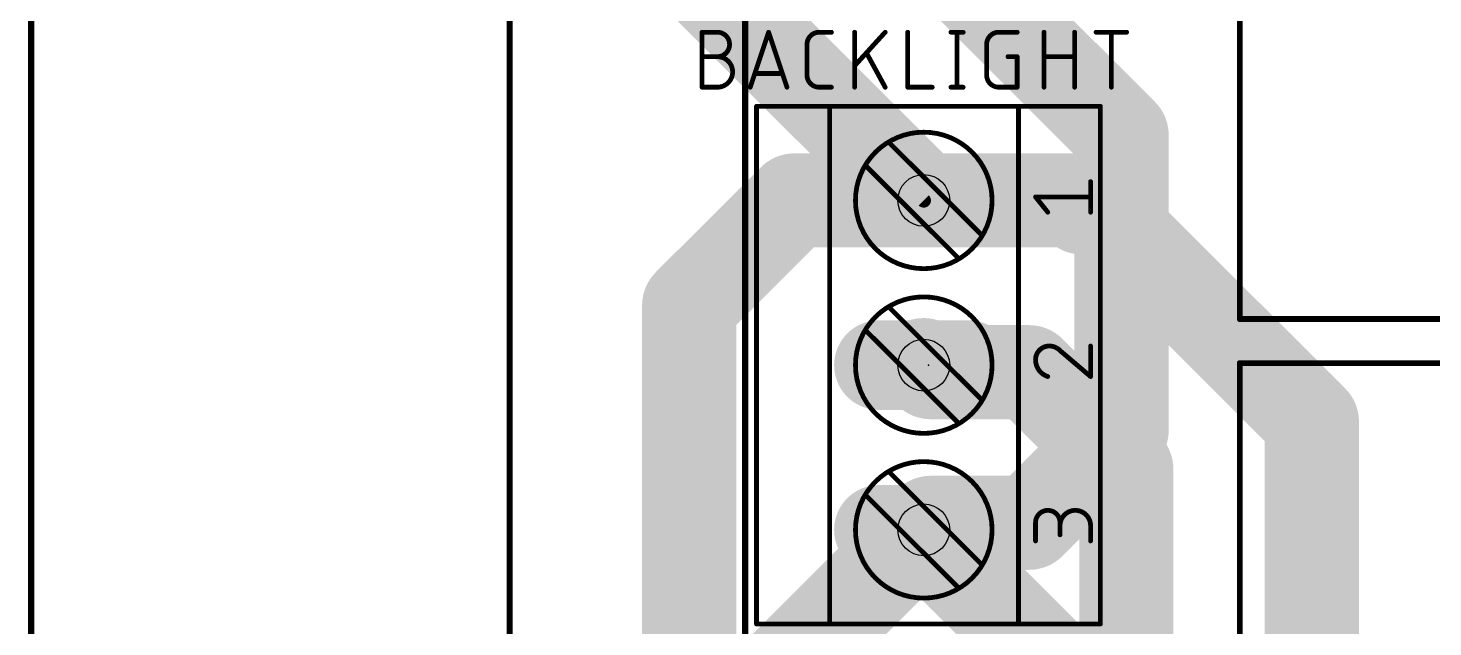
# Model space of a CAD drawing. Extents: x -13 to 157, y -166 to 8.
# Drawn here: x -10.22 to 19.6, y -58.57 to -45.85 of the extents above; entities that cross this region are included whole.
import ezdxf

# ---------------------------------------------------------------- set-up
doc = ezdxf.new("R2010")
doc.units = 0
for name, color, linetype in [('1', 12, 'CONTINUOUS'), ('16', 132, 'CONTINUOUS'), ('17', 110, 'CONTINUOUS'), ('20', 31, 'CONTINUOUS'), ('21', 253, 'CONTINUOUS'), ('23', 53, 'CONTINUOUS'), ('25', 253, 'CONTINUOUS'), ('29', 253, 'CONTINUOUS'), ('30', 253, 'CONTINUOUS'), ('44', 253, 'CONTINUOUS'), ('51', 253, 'CONTINUOUS')]:
    doc.layers.add(name, color=color, linetype=linetype)

# ---------------------------------------------------------------- blocks, each defined once
blk = doc.blocks.new('LONGP100')
at = {"const_width": 1}
blk.add_lwpolyline([(-0.5, 0), (0.5, 0)], dxfattribs=at)
at = {"const_width": 0.5}
for points in [[(-0.5, 0.25, 1), (-0.5, -0.25)], [(0.5, -0.25, 1), (0.5, 0.25)]]:
    blk.add_lwpolyline(points, format="xyb", dxfattribs=at)

msp = doc.modelspace()

# ---------------------------------------------------------------- linework, layer by layer
at = {"layer": '1'}
for points, const_width in [([(8.79, -49.5098), (4, -44.7198)], 0.3048), ([(6.04, -49.5098), (3.81, -51.7398)], 2), ([(8.79, -49.5098), (6.04, -49.5098)], 2), ([(8.79, -49.5098), (12, -49.5098)], 2), ([(12.15, -49.6598), (12, -49.5098)], 2), ([(12.4774, -49.6598), (12.15, -49.6598)], 2), ([(17.03, -54.2124), (12.4774, -49.6598)], 2), ([(3.81, -59.3598), (3.81, -51.7398)], 2), ([(8.94, -53.1598), (8.79, -53.0098)], 2), ([(11.0276, -53.1598), (8.94, -53.1598)], 2), ([(13.09, -55.2222), (11.0276, -53.1598)], 2), ([(17.03, -61.5), (17.03, -54.2124)], 2), ([(13.09, -68.7205), (13.09, -55.2222)], 2), ([(6.66, -62.2098), (3.81, -59.3598)], 2)]:
    msp.add_lwpolyline(points, dxfattribs=dict(at, const_width=const_width))
for points, const_width in [([(6.04, -49.0098, 1), (6.04, -50.0098)], 1), ([(6.3936, -49.8634, 1), (5.6864, -49.1562)], 1), ([(8.79, -49.0098, 1), (8.79, -50.0098)], 1), ([(8.79, -50.0098, 1), (8.79, -49.0098)], 1), ([(12.3536, -49.1562, 1), (11.6464, -49.8634)], 1), ([(12, -50.0098, 1), (12, -49.0098)], 1), ([(12.15, -49.1598, 1), (12.15, -50.1598)], 1), ([(11.7964, -50.0134, 1), (12.5036, -49.3062)], 1), ([(12.8309, -49.3062, 1), (12.1238, -50.0134)], 1), ([(12.4774, -50.1598, 1), (12.4774, -49.1598)], 1), ([(8.7361, -49.5637, 1), (8.8439, -49.4559)], 0.1524), ([(3.4564, -51.3862, 1), (4.1636, -52.0934)], 1), ([(4.31, -51.7398, 1), (3.31, -51.7398)], 1), ([(9.1436, -52.6562, 1), (8.4364, -53.3634)], 1), ([(8.94, -52.6598, 1), (8.94, -53.6598)], 1), ([(11.3812, -52.8062, 1), (10.6741, -53.5134)], 1), ([(11.0276, -53.6598, 1), (11.0276, -52.6598)], 1), ([(8.5864, -53.5134, 1), (9.2936, -52.8062)], 1), ([(17.53, -54.2124, 1), (16.53, -54.2124)], 1), ([(16.6764, -54.566, 1), (17.3836, -53.8589)], 1), ([(13.59, -55.2222, 1), (12.59, -55.2222)], 1), ([(12.7364, -55.5757, 1), (13.4436, -54.8686)], 1), ([(4.1636, -59.0062, 1), (3.4564, -59.7134)], 1)]:
    msp.add_lwpolyline(points, format="xyb", dxfattribs=dict(at, const_width=const_width))
at = {"layer": '16', "const_width": 2}
for points in [[(8.79, -43.9222), (12.99, -48.1222)], [(8.79, -49.5098), (4.09, -44.8098)], [(12.99, -48.1222), (12.99, -54.3974)], [(12.99, -54.3974), (11.0276, -56.3598)], [(8.94, -56.3598), (8.79, -56.5098)], [(11.0276, -56.3598), (8.94, -56.3598)], [(8.79, -56.5098), (3.81, -61.4898)], [(8.79, -56.6222), (8.79, -56.5098)], [(12.99, -60.8222), (8.79, -56.6222)]]:
    msp.add_lwpolyline(points, dxfattribs=at)
at = {"layer": '16', "const_width": 1}
for points in [[(13.49, -48.1222, 1), (12.49, -48.1222)], [(12.6364, -48.4757, 1), (13.3436, -47.7686)], [(8.4364, -49.8634, 1), (9.1436, -49.1562)], [(13.3436, -54.751, 1), (12.6364, -54.0439)], [(12.49, -54.3974, 1), (13.49, -54.3974)], [(8.94, -55.8598, 1), (8.94, -56.8598)], [(9.2936, -56.7134, 1), (8.5864, -56.0062)], [(11.0276, -56.8598, 1), (11.0276, -55.8598)], [(8.4364, -56.1562, 1), (9.1436, -56.8634)], [(9.29, -56.5098, 1), (8.29, -56.5098)], [(9.1436, -56.2686, 1), (8.4364, -56.9757)], [(9.1436, -56.8634, 1), (8.4364, -56.1562)], [(10.6741, -56.0062, 1), (11.3812, -56.7134)], [(8.29, -56.6222, 1), (9.29, -56.6222)]]:
    msp.add_lwpolyline(points, format="xyb", dxfattribs=at)
at = {"layer": '20'}
msp.add_line((0, 0), (0, -132), dxfattribs=at)
at = {"layer": '21'}
for points, const_width in [([(15.5, -12), (15.5, -52.032)], 0.127), ([(5.24, -47.5098), (5.24, -58.5098)], 0.1016), ([(5.54, -47.5098), (5.24, -47.5098)], 0.1016), ([(5.979, -47.5098), (5.54, -47.5098)], 0.1016), ([(6.7907, -47.5098), (5.979, -47.5098)], 0.1016), ([(6.7907, -58.5098), (6.7907, -47.5098)], 0.1016), ([(7.2737, -47.5098), (6.7907, -47.5098)], 0.1016), ([(7.2737, -47.5098), (10.3267, -47.5098)], 0.1016), ([(10.8023, -47.5098), (10.3267, -47.5098)], 0.1016), ([(12.54, -47.5098), (10.8023, -47.5098)], 0.1016), ([(10.8023, -47.5098), (10.8023, -58.5098)], 0.1016), ([(12.54, -47.5098), (12.54, -58.5098)], 0.1016), ([(12.3317, -49.7597), (12.3317, -49.1106)], 0.1016), ([(11.4229, -49.7597), (11.1633, -49.4352)], 0.1016), ([(11.1633, -49.4352), (12.3317, -49.4352)], 0.1016), ([(9.501, -50.7158), (9.495, -50.7098)], 0.1016), ([(15.5, -52.032), (91.5, -52.032)], 0.127), ([(11.6826, -52.7005), (12.3317, -53.2522)], 0.1016), ([(12.3317, -53.2522), (12.3317, -52.6031)], 0.1016), ([(91.5, -52.968), (15.5, -52.968)], 0.127), ([(15.5, -52.968), (15.5, -93)], 0.127), ([(9.501, -54.2158), (9.495, -54.2098)], 0.1016), ([(11.1633, -56.7447), (11.1633, -56.3552)], 0.1016), ([(11.6826, -56.3552), (11.6826, -56.6149)], 0.1016), ([(12.3317, -56.7447), (12.3317, -56.4202)], 0.1016), ([(9.501, -57.7158), (9.495, -57.7098)], 0.1016), ([(5.54, -58.5098), (5.24, -58.5098)], 0.1016), ([(5.979, -58.5098), (5.54, -58.5098)], 0.1016), ([(6.7907, -58.5098), (5.979, -58.5098)], 0.1016), ([(7.2737, -58.5098), (6.7907, -58.5098)], 0.1016), ([(7.2737, -58.5098), (10.3267, -58.5098)], 0.1016), ([(10.3267, -58.5098), (10.8023, -58.5098)], 0.1016), ([(12.54, -58.5098), (10.8023, -58.5098)], 0.1016)]:
    msp.add_lwpolyline(points, dxfattribs=dict(at, const_width=const_width))
for points, const_width in [([(5.2654, -47.5098, 1), (5.2146, -47.5098)], 0.0508), ([(5.24, -47.4844, 1), (5.24, -47.5352)], 0.0508), ([(5.54, -47.4844, 1), (5.54, -47.5352)], 0.0508), ([(5.54, -47.5352, 1), (5.54, -47.4844)], 0.0508), ([(5.979, -47.4844, 1), (5.979, -47.5352)], 0.0508), ([(5.979, -47.5352, 1), (5.979, -47.4844)], 0.0508), ([(6.8161, -47.5098, 1), (6.7653, -47.5098)], 0.0508), ([(6.7907, -47.4844, 1), (6.7907, -47.5352)], 0.0508), ([(6.7907, -47.5352, 1), (6.7907, -47.4844)], 0.0508), ([(7.2737, -47.4844, 1), (7.2737, -47.5352)], 0.0508), ([(7.2737, -47.5352, 1), (7.2737, -47.4844)], 0.0508), ([(10.3267, -47.4844, 1), (10.3267, -47.5352)], 0.0508), ([(10.3267, -47.5352, 1), (10.3267, -47.4844)], 0.0508), ([(10.8023, -47.4844, 1), (10.8023, -47.5352)], 0.0508), ([(10.8277, -47.5098, 1), (10.7769, -47.5098)], 0.0508), ([(10.8023, -47.5352, 1), (10.8023, -47.4844)], 0.0508), ([(12.5654, -47.5098, 1), (12.5146, -47.5098)], 0.0508), ([(12.54, -47.5352, 1), (12.54, -47.4844)], 0.0508), ([(8.79, -50.9598, 1), (8.79, -48.0598, 1), (8.79, -50.9598)], 0.1016), ([(12.3571, -49.1106, 1), (12.3063, -49.1106)], 0.0508), ([(11.1831, -49.4193, 1), (11.1435, -49.451)], 0.0508), ([(11.1633, -49.4098, 1), (11.1633, -49.4606)], 0.0508), ([(12.3317, -49.4606, 1), (12.3317, -49.4098)], 0.0508), ([(11.4031, -49.7756, 1), (11.4428, -49.7438)], 0.0508), ([(12.3063, -49.7597, 1), (12.3571, -49.7597)], 0.0508), ([(9.513, -50.6918, 1), (9.477, -50.7278)], 0.0508), ([(9.483, -50.7338, 1), (9.519, -50.6978)], 0.0508), ([(8.79, -54.4598, 1), (8.79, -51.5598, 1), (8.79, -54.4598)], 0.1016), ([(15.4682, -52.032, 1), (15.5318, -52.032)], 0.0635), ([(15.5, -52.0003, 1), (15.5, -52.0638)], 0.0635), ([(11.4554, -52.6031, 0.4142), (11.1633, -52.8952)], 0.1016), ([(11.6826, -52.7005, 0.2053), (11.4554, -52.6031)], 0.1016), ([(11.4554, -52.5777, 1), (11.4554, -52.6285)], 0.0508), ([(11.4554, -52.6285, 1), (11.4554, -52.5777)], 0.0508), ([(11.699, -52.6811, 1), (11.6661, -52.7198)], 0.0508), ([(11.6642, -52.718, 1), (11.701, -52.6829)], 0.0508), ([(12.3571, -52.6031, 1), (12.3063, -52.6031)], 0.0508), ([(11.1633, -52.8952, 0.3252), (11.4229, -53.2522)], 0.1016), ([(11.1887, -52.8952, 1), (11.1379, -52.8952)], 0.0508), ([(11.1379, -52.8952, 1), (11.1887, -52.8952)], 0.0508), ([(15.5318, -52.968, 1), (15.4682, -52.968)], 0.0635), ([(15.5, -52.9363, 1), (15.5, -52.9998)], 0.0635), ([(11.4151, -53.2764, 1), (11.4308, -53.228)], 0.0508), ([(12.3063, -53.2522, 1), (12.3571, -53.2522)], 0.0508), ([(12.3152, -53.2716, 1), (12.3482, -53.2329)], 0.0508), ([(9.513, -54.1918, 1), (9.477, -54.2278)], 0.0508), ([(9.483, -54.2338, 1), (9.519, -54.1978)], 0.0508), ([(8.79, -57.9598, 1), (8.79, -55.0598, 1), (8.79, -57.9598)], 0.1016), ([(11.6826, -56.3552, 1), (11.1633, -56.3552)], 0.1016), ([(12.3317, -56.4202, 1), (11.6826, -56.4202)], 0.1016), ([(11.1887, -56.3552, 1), (11.1379, -56.3552)], 0.0508), ([(11.1379, -56.3552, 1), (11.1887, -56.3552)], 0.0508), ([(11.708, -56.3552, 1), (11.6572, -56.3552)], 0.0508), ([(11.6572, -56.3552, 1), (11.708, -56.3552)], 0.0508), ([(11.6572, -56.4202, 1), (11.708, -56.4202)], 0.0508), ([(11.6572, -56.6149, 1), (11.708, -56.6149)], 0.0508), ([(12.3571, -56.4202, 1), (12.3063, -56.4202)], 0.0508), ([(12.3063, -56.4202, 1), (12.3571, -56.4202)], 0.0508), ([(11.1379, -56.7447, 1), (11.1887, -56.7447)], 0.0508), ([(12.3063, -56.7447, 1), (12.3571, -56.7447)], 0.0508), ([(9.513, -57.6918, 1), (9.477, -57.7278)], 0.0508), ([(9.483, -57.7338, 1), (9.519, -57.6978)], 0.0508), ([(5.24, -58.4844, 1), (5.24, -58.5352)], 0.0508), ([(5.2146, -58.5098, 1), (5.2654, -58.5098)], 0.0508), ([(5.54, -58.4844, 1), (5.54, -58.5352)], 0.0508), ([(5.54, -58.5352, 1), (5.54, -58.4844)], 0.0508), ([(5.979, -58.4844, 1), (5.979, -58.5352)], 0.0508), ([(5.979, -58.5352, 1), (5.979, -58.4844)], 0.0508), ([(6.7907, -58.4844, 1), (6.7907, -58.5352)], 0.0508), ([(6.7653, -58.5098, 1), (6.8161, -58.5098)], 0.0508), ([(6.7907, -58.5352, 1), (6.7907, -58.4844)], 0.0508), ([(7.2737, -58.4844, 1), (7.2737, -58.5352)], 0.0508), ([(7.2737, -58.5352, 1), (7.2737, -58.4844)], 0.0508), ([(10.3267, -58.4844, 1), (10.3267, -58.5352)], 0.0508), ([(10.3267, -58.5352, 1), (10.3267, -58.4844)], 0.0508), ([(10.8023, -58.4844, 1), (10.8023, -58.5352)], 0.0508), ([(10.7769, -58.5098, 1), (10.8277, -58.5098)], 0.0508), ([(10.8023, -58.5352, 1), (10.8023, -58.4844)], 0.0508), ([(12.5146, -58.5098, 1), (12.5654, -58.5098)], 0.0508), ([(12.54, -58.5352, 1), (12.54, -58.4844)], 0.0508)]:
    msp.add_lwpolyline(points, format="xyb", dxfattribs=dict(at, const_width=const_width))
at = {"layer": '23'}
msp.add_point((8.89, -53.0098), dxfattribs=at)
at = {"layer": '25', "const_width": 0.1016}
for points in [[(4.0833, -47.104), (4.0833, -45.9356)], [(4.0833, -45.9356), (4.4079, -45.9356)], [(5.1064, -47.104), (5.4958, -45.9356)], [(5.4958, -45.9356), (5.8853, -47.104)], [(6.5706, -45.9356), (6.8302, -45.9356)], [(7.3218, -47.104), (7.3218, -45.9356)], [(7.9709, -45.9356), (7.3218, -46.6496)], [(8.4501, -45.9356), (8.4501, -47.104)], [(9.3665, -45.9356), (9.6261, -45.9356)], [(9.4963, -45.9356), (9.4963, -47.104)], [(10.3839, -45.9356), (10.7734, -45.9356)], [(11.3435, -47.104), (11.3435, -45.9356)], [(11.9926, -45.9356), (11.9926, -47.104)], [(12.4484, -45.9356), (13.0975, -45.9356)], [(12.7729, -47.104), (12.7729, -45.9356)], [(6.3109, -46.8444), (6.3109, -46.1952)], [(10.1243, -46.8444), (10.1243, -46.1952)], [(4.0833, -46.4549), (4.4079, -46.4549)], [(7.9709, -47.104), (7.5814, -46.39)], [(10.5786, -46.4549), (10.7734, -46.4549)], [(10.7734, -46.4549), (10.7734, -47.104)], [(11.3435, -46.4549), (11.9926, -46.4549)], [(5.7879, -46.8119), (5.2037, -46.8119)], [(4.4079, -47.104), (4.0833, -47.104)], [(6.8302, -47.104), (6.5706, -47.104)], [(8.4501, -47.104), (8.9694, -47.104)], [(9.3665, -47.104), (9.6261, -47.104)], [(10.7734, -47.104), (10.3839, -47.104)]]:
    msp.add_lwpolyline(points, dxfattribs=at)
at = {"layer": '25'}
for points, const_width in [([(4.1087, -45.9356, 1), (4.0579, -45.9356)], 0.0508), ([(4.0833, -45.9102, 1), (4.0833, -45.961)], 0.0508), ([(4.4079, -46.4549, 1), (4.4079, -45.9356)], 0.1016), ([(4.4079, -45.9102, 1), (4.4079, -45.961)], 0.0508), ([(4.4079, -45.961, 1), (4.4079, -45.9102)], 0.0508), ([(5.5199, -45.9276, 1), (5.4717, -45.9436)], 0.0508), ([(5.5199, -45.9436, 1), (5.4717, -45.9276)], 0.0508), ([(6.5706, -45.9356, 0.4142), (6.3109, -46.1952)], 0.1016), ([(6.5706, -45.9102, 1), (6.5706, -45.961)], 0.0508), ([(6.5706, -45.961, 1), (6.5706, -45.9102)], 0.0508), ([(6.8302, -45.961, 1), (6.8302, -45.9102)], 0.0508), ([(7.3472, -45.9356, 1), (7.2964, -45.9356)], 0.0508), ([(7.9897, -45.9527, 1), (7.9521, -45.9185)], 0.0508), ([(8.4755, -45.9356, 1), (8.4247, -45.9356)], 0.0508), ([(9.3665, -45.9102, 1), (9.3665, -45.961)], 0.0508), ([(9.5217, -45.9356, 1), (9.4709, -45.9356)], 0.0508), ([(9.6261, -45.961, 1), (9.6261, -45.9102)], 0.0508), ([(10.3839, -45.9356, 0.4142), (10.1243, -46.1952)], 0.1016), ([(10.3839, -45.9102, 1), (10.3839, -45.961)], 0.0508), ([(10.3839, -45.961, 1), (10.3839, -45.9102)], 0.0508), ([(10.7734, -45.961, 1), (10.7734, -45.9102)], 0.0508), ([(11.3689, -45.9356, 1), (11.3181, -45.9356)], 0.0508), ([(12.018, -45.9356, 1), (11.9672, -45.9356)], 0.0508), ([(12.4484, -45.9102, 1), (12.4484, -45.961)], 0.0508), ([(12.7983, -45.9356, 1), (12.7475, -45.9356)], 0.0508), ([(13.0975, -45.961, 1), (13.0975, -45.9102)], 0.0508), ([(6.3363, -46.1952, 1), (6.2855, -46.1952)], 0.0508), ([(6.2855, -46.1952, 1), (6.3363, -46.1952)], 0.0508), ([(10.1497, -46.1952, 1), (10.0989, -46.1952)], 0.0508), ([(10.0989, -46.1952, 1), (10.1497, -46.1952)], 0.0508), ([(4.0833, -46.4295, 1), (4.0833, -46.4803)], 0.0508), ([(4.4079, -47.104, 1), (4.4079, -46.4549)], 0.1016), ([(4.4079, -46.4295, 1), (4.4079, -46.4803)], 0.0508), ([(4.4079, -46.4295, 1), (4.4079, -46.4803)], 0.0508), ([(4.4079, -46.4803, 1), (4.4079, -46.4295)], 0.0508), ([(7.6037, -46.3778, 1), (7.5591, -46.4021)], 0.0508), ([(10.5786, -46.4295, 1), (10.5786, -46.4803)], 0.0508), ([(10.7988, -46.4549, 1), (10.748, -46.4549)], 0.0508), ([(10.7734, -46.4803, 1), (10.7734, -46.4295)], 0.0508), ([(11.3435, -46.4295, 1), (11.3435, -46.4803)], 0.0508), ([(11.9926, -46.4803, 1), (11.9926, -46.4295)], 0.0508), ([(5.2037, -46.7865, 1), (5.2037, -46.8373)], 0.0508), ([(5.7879, -46.8373, 1), (5.7879, -46.7865)], 0.0508), ([(6.3109, -46.8444, 0.4142), (6.5706, -47.104)], 0.1016), ([(6.3363, -46.8444, 1), (6.2855, -46.8444)], 0.0508), ([(6.2855, -46.8444, 1), (6.3363, -46.8444)], 0.0508), ([(7.303, -46.6325, 1), (7.3406, -46.6667)], 0.0508), ([(10.1243, -46.8444, 0.4142), (10.3839, -47.104)], 0.1016), ([(10.1497, -46.8444, 1), (10.0989, -46.8444)], 0.0508), ([(10.0989, -46.8444, 1), (10.1497, -46.8444)], 0.0508), ([(4.0833, -47.0786, 1), (4.0833, -47.1294)], 0.0508), ([(4.0579, -47.104, 1), (4.1087, -47.104)], 0.0508), ([(4.4079, -47.0786, 1), (4.4079, -47.1294)], 0.0508), ([(4.4079, -47.1294, 1), (4.4079, -47.0786)], 0.0508), ([(5.0823, -47.096, 1), (5.1304, -47.112)], 0.0508), ([(5.8612, -47.112, 1), (5.9094, -47.096)], 0.0508), ([(6.5706, -47.0786, 1), (6.5706, -47.1294)], 0.0508), ([(6.5706, -47.1294, 1), (6.5706, -47.0786)], 0.0508), ([(6.8302, -47.1294, 1), (6.8302, -47.0786)], 0.0508), ([(7.2964, -47.104, 1), (7.3472, -47.104)], 0.0508), ([(7.9486, -47.1162, 1), (7.9932, -47.0918)], 0.0508), ([(8.4501, -47.0786, 1), (8.4501, -47.1294)], 0.0508), ([(8.4247, -47.104, 1), (8.4755, -47.104)], 0.0508), ([(8.9694, -47.1294, 1), (8.9694, -47.0786)], 0.0508), ([(9.3665, -47.0786, 1), (9.3665, -47.1294)], 0.0508), ([(9.4709, -47.104, 1), (9.5217, -47.104)], 0.0508), ([(9.6261, -47.1294, 1), (9.6261, -47.0786)], 0.0508), ([(10.3839, -47.0786, 1), (10.3839, -47.1294)], 0.0508), ([(10.3839, -47.1294, 1), (10.3839, -47.0786)], 0.0508), ([(10.748, -47.104, 1), (10.7988, -47.104)], 0.0508), ([(10.7734, -47.1294, 1), (10.7734, -47.0786)], 0.0508), ([(11.3181, -47.104, 1), (11.3689, -47.104)], 0.0508), ([(11.9672, -47.104, 1), (12.018, -47.104)], 0.0508), ([(12.7475, -47.104, 1), (12.7983, -47.104)], 0.0508)]:
    msp.add_lwpolyline(points, format="xyb", dxfattribs=dict(at, const_width=const_width))
at = {"layer": '44'}
for centre in [(8.79, -49.5098), (8.79, -53.0098), (8.79, -56.5098)]:
    msp.add_circle(centre, 0.55, dxfattribs=at)
at = {"layer": '51'}
for points, const_width in [([(-10.16, -0.0648), (-10.16, -159.6248)], 0.13), ([(0, 0.0002), (-0.006, -150.5398)], 0.13), ([(5, 0), (4.994, -150.54)], 0.13), ([(8.079, -48.3038), (9.996, -50.2208)], 0.1016), ([(9.495, -50.7098), (7.584, -48.7988)], 0.1016), ([(8.079, -51.8038), (9.996, -53.7208)], 0.1016), ([(9.495, -54.2098), (7.584, -52.2988)], 0.1016), ([(8.079, -55.3038), (9.996, -57.2208)], 0.1016), ([(9.495, -57.7098), (7.584, -55.7988)], 0.1016)]:
    msp.add_lwpolyline(points, dxfattribs=dict(at, const_width=const_width))
at = {"layer": '51', "const_width": 0.0508}
for points in [[(8.097, -48.2858, 1), (8.061, -48.3218)], [(7.602, -48.7808, 1), (7.566, -48.8168)], [(9.978, -50.2388, 1), (10.014, -50.2028)], [(9.477, -50.7278, 1), (9.513, -50.6918)], [(8.097, -51.7858, 1), (8.061, -51.8218)], [(7.602, -52.2808, 1), (7.566, -52.3168)], [(9.978, -53.7388, 1), (10.014, -53.7028)], [(9.477, -54.2278, 1), (9.513, -54.1918)], [(8.097, -55.2858, 1), (8.061, -55.3218)], [(7.602, -55.7808, 1), (7.566, -55.8168)], [(9.978, -57.2388, 1), (10.014, -57.2028)], [(9.477, -57.7278, 1), (9.513, -57.6918)]]:
    msp.add_lwpolyline(points, format="xyb", dxfattribs=at)

# ---------------------------------------------------------------- block references
at = {"layer": '17', "xscale": 1.7, "yscale": 1.7}
for p in [(8.79, -49.5098), (8.79, -49.5098), (8.79, -53.0098), (8.79, -53.0098), (8.79, -56.5098), (8.79, -56.5098)]:
    msp.add_blockref('LONGP100', p, dxfattribs=at)
at = {"layer": '29', "xscale": 1.9032, "yscale": 1.9032}
for p in [(8.79, -49.5098), (8.79, -53.0098), (8.79, -56.5098)]:
    msp.add_blockref('LONGP100', p, dxfattribs=at)
at = {"layer": '30', "xscale": 1.9032, "yscale": 1.9032}
for p in [(8.79, -49.5098), (8.79, -53.0098), (8.79, -56.5098)]:
    msp.add_blockref('LONGP100', p, dxfattribs=at)

doc.saveas('drawing.dxf')
